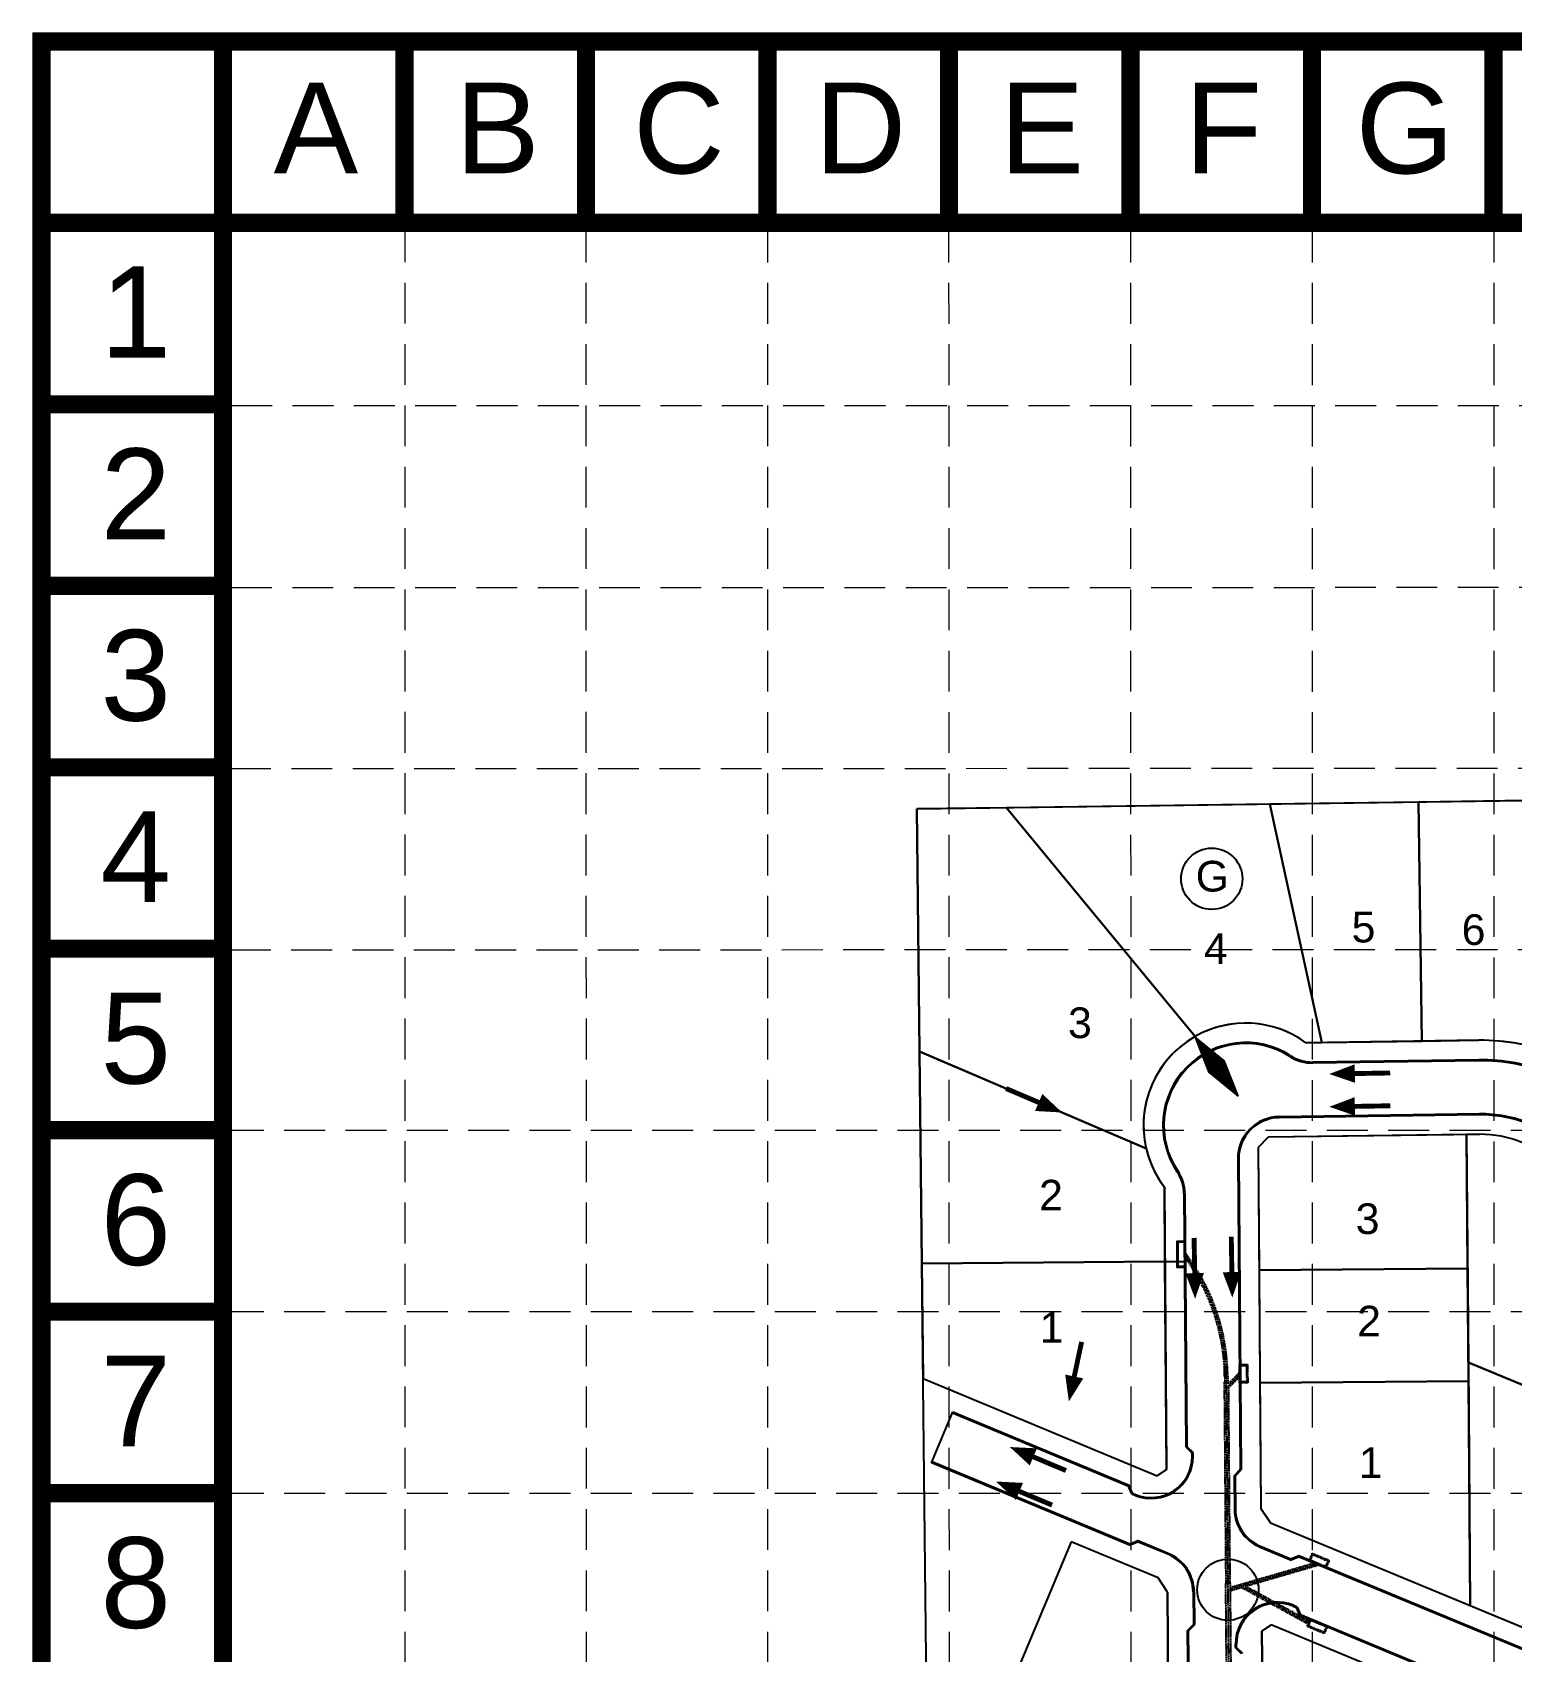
# Model space of a CAD drawing. Header units: inches. Extents: x 2510995 to 2514555, y 7106046 to 7111737.
# Drawn here: x 2510995 to 2511718, y 7110945 to 7111737 of the extents above; entities that cross this region are included whole.
import ezdxf
from ezdxf.enums import TextEntityAlignment as Align

# ---------------------------------------------------------------- set-up
doc = ezdxf.new("R2010")
doc.units = ezdxf.units.IN
doc.header["$MEASUREMENT"] = 0
for name, pattern in [('DASHED', [0.75, 0.5, -0.25]), ('HIDDEN', [0.375, 0.25, -0.125]), ('XHO477ST$0$CL', [0.7, 0.5, -0.05, 0.1, -0.05])]:
    doc.linetypes.add(name, pattern=pattern)
for name, color, linetype in [('BASE', 7, 'Continuous'), ('C-WTRC-FULL-PH2B-N', 7, 'Continuous'), ('GRID', 254, 'DASHED'), ('XHO459PT$0$V-ADJC-LINE-E', 6, 'Continuous'), ('XHO460PT$0$V-ADJC-LINE-E', 6, 'Continuous'), ('XHOE001PT$0$C-ROAD-IDEN-N', 1, 'Continuous'), ('XHOE001PT$0$V-ADJC-LINE-E', 6, 'Continuous'), ('XHOE001PT$0$V-PROP-SUBD-BLOK-IDEN-N', 6, 'Continuous'), ('XHOE001PT$0$V-PROP-SUBD-IDEN-N', 6, 'Continuous'), ('XHOE001PT$0$V-PROP-SUBD-N', 7, 'Continuous'), ('XHOE001PT$0$V-RWAY-LINE-N', 4, 'Continuous'), ('XHOE001PV$0$C-ROAD-BOC-N', 4, 'Continuous'), ('XHOE001PV$0$C-ROAD-FOC-N', 2, 'Continuous'), ('XHOE001ST$0$C-STRM-T1-TEXT', 4, 'Continuous'), ('XHOE001ST$0$XREF', 7, 'Continuous'), ('ZSTORM', 5, 'XHO477ST$0$CL')]:
    doc.layers.add(name, color=color, linetype=linetype)
doc.layers.add('XHOE001PT$0$V-AREA-PLIN', color=21, linetype='Continuous', plot=False)
doc.styles.get("Standard").update_dxf_attribs({"font": 'ARIAL.TTF'})

# ---------------------------------------------------------------- blocks, each defined once
blk = doc.blocks.new('ARR')
blk.add_lwpolyline([(-5.56, 0.32, 0, 3.78, 0), (-0.35, 0.31, 3.78, 3.78, 0)], format="xyseb")
at = {"const_width": 1}
blk.add_lwpolyline([(-0.35, 0.31), (6.88, 0.31)], dxfattribs=at)

msp = doc.modelspace()

# ---------------------------------------------------------------- hatches: boundary and pattern name
at = {"layer": 'XHOE001PT$0$C-ROAD-IDEN-N'}
h = msp.add_hatch(dxfattribs=at)
h.set_pattern_fill('ANSI31', scale=5, angle=-19.60349, style=0)
h.set_pattern_definition([(25.396508209, (-2240239.5359, 1254807.1462), (-0.268050050264, 0.56460089493), [])])
h.paths.add_polyline_path([(2511584.49, 7111216.75), (2511577.77, 7111233.92), (2511563.5, 7111245.61), (2511570.23, 7111228.44)])

# ---------------------------------------------------------------- linework, layer by layer
at = {"layer": 'BASE', "color": 9}
msp.add_line((2511088, 7111643.94), (2514461.67, 7111643.94), dxfattribs=at)
at = {"layer": 'BASE', "const_width": 8.88}
for points in [[(2511088, 7111732.72), (2510999.22, 7111732.72)], [(2511088, 7111732.72), (2511088, 7111643.94)], [(2511176.78, 7111732.72), (2511176.78, 7111643.94)], [(2511265.56, 7111732.72), (2511265.56, 7111643.94)], [(2511354.34, 7111732.72), (2511354.34, 7111643.94)], [(2511443.12, 7111732.72), (2511443.12, 7111643.94)], [(2511531.91, 7111732.72), (2511531.91, 7111643.94)], [(2511620.69, 7111732.72), (2511620.69, 7111643.94)], [(2511709.47, 7111732.72), (2511709.47, 7111643.94)], [(2511088, 7111643.94), (2510999.22, 7111643.94)], [(2511088, 7111555.16), (2510999.22, 7111555.16)], [(2511088, 7111466.37), (2510999.22, 7111466.37)], [(2511088, 7111377.59), (2510999.22, 7111377.59)], [(2511088, 7111288.81), (2510999.22, 7111288.81)], [(2511088, 7111200.03), (2510999.22, 7111200.03)], [(2511088, 7111111.25), (2510999.22, 7111111.25)], [(2511088, 7111022.47), (2510999.22, 7111022.47)]]:
    msp.add_lwpolyline(points, dxfattribs=at)
for points in [[(2514550.45, 7106050.75), (2514550.45, 7111732.72), (2510999.22, 7111732.72), (2510999.22, 7106050.75)], [(2514461.67, 7106139.53), (2514461.67, 7111643.94), (2511088, 7111643.94), (2511088, 7106139.53)]]:
    msp.add_lwpolyline(points, close=True, dxfattribs=at)
at = {"layer": 'GRID', "color": 252, "linetype": 'HIDDEN', "lineweight": 0, "ltscale": 80}
for p, q in [((2511177.59, 7106494.66), (2511177.11, 7111640.6)), ((2511266.75, 7106494.65), (2511265.65, 7111640.56)), ((2511355.27, 7106494.64), (2511354.45, 7111640.33)), ((2511444.52, 7106494.62), (2511443.11, 7111640.19)), ((2511532.49, 7106494.61), (2511532.12, 7111640.88)), ((2511620.72, 7106494.59), (2511621, 7111640.71)), ((2511710.17, 7106494.58), (2511709.7, 7111640.38)), ((2511092.04, 7111554.56), (2514460.21, 7111555)), ((2511091.97, 7111465.53), (2514460.21, 7111466.22)), ((2511091.47, 7111377.02), (2514461.67, 7111377.59)), ((2511091.35, 7111288.32), (2514461.67, 7111288.81)), ((2511088, 7111200.03), (2514461.67, 7111200.03)), ((2511088, 7111111.25), (2514461.67, 7111111.25)), ((2511088, 7111022.47), (2514461.67, 7111022.47))]:
    msp.add_line(p, q, dxfattribs=at)
at = {"layer": 'XHO459PT$0$V-ADJC-LINE-E', "color": 7}
msp.add_line((2511427.39, 7111357.21), (2514386.15, 7111398.22), dxfattribs=at)
at = {"layer": 'XHO460PT$0$V-ADJC-LINE-E', "color": 7}
msp.add_line((2511427.39, 7111357.21), (2514386.15, 7111398.22), dxfattribs=at)
msp.add_line((2511427.39, 7111357.21), (2514386.15, 7111398.22), dxfattribs=at)
msp.add_line((2511427.39, 7111357.21), (2514386.15, 7111398.22), dxfattribs=at)
msp.add_line((2511427.39, 7111357.21), (2514386.15, 7111398.22), dxfattribs=at)
at = {"layer": 'XHOE001PT$0$C-ROAD-IDEN-N', "color": 7}
msp.add_lwpolyline([(2511584.49, 7111216.75), (2511577.77, 7111233.92), (2511563.5, 7111245.61), (2511570.23, 7111228.44)], close=True, dxfattribs=at)
at = {"layer": 'XHOE001PT$0$V-ADJC-LINE-E', "color": 7}
for p, q in [((2511427.39, 7111357.21), (2514386.15, 7111398.22)), ((2511433.66, 7110787), (2511427.39, 7111357.21))]:
    msp.add_line(p, q, dxfattribs=at)
at = {"layer": 'XHOE001PT$0$V-AREA-PLIN', "color": 7}
for p, q in [((2511471.19, 7111357.82), (2511427.39, 7111357.21)), ((2511427.39, 7111357.21), (2511428.69, 7111238.56)), ((2511600.12, 7111359.61), (2511471.19, 7111357.82)), ((2511471.19, 7111357.82), (2511563.57, 7111245.92)), ((2511563.57, 7111245.92), (2511471.19, 7111357.82)), ((2511672.7, 7111360.61), (2511600.12, 7111359.61)), ((2511600.12, 7111359.61), (2511625.46, 7111242.95)), ((2511625.46, 7111242.95), (2511600.12, 7111359.61)), ((2511746.67, 7111361.64), (2511672.7, 7111360.61)), ((2511672.7, 7111360.61), (2511674.32, 7111243.62)), ((2511674.32, 7111243.62), (2511672.7, 7111360.61)), ((2511674.32, 7111243.62), (2511702.09, 7111244.01)), ((2511428.69, 7111238.56), (2511539.54, 7111191.1)), ((2511539.54, 7111191.1), (2511428.69, 7111238.56)), ((2511428.69, 7111238.56), (2511429.81, 7111134.83)), ((2511617.69, 7111242.84), (2511625.46, 7111242.95)), ((2511625.46, 7111242.95), (2511674.32, 7111243.62)), ((2511599.29, 7111196.58), (2511594.33, 7111191.51)), ((2511696.28, 7111197.92), (2511599.29, 7111196.58)), ((2511702.73, 7111198.01), (2511696.28, 7111197.92)), ((2511696.28, 7111197.92), (2511697.16, 7111086.37)), ((2511696.8, 7111132.31), (2511696.28, 7111197.92)), ((2511594.33, 7111191.51), (2511594.8, 7111131.51)), ((2511548.76, 7111135.76), (2511548.48, 7111172.11)), ((2511429.81, 7111134.83), (2511548.76, 7111135.76)), ((2511548.76, 7111135.76), (2511429.81, 7111134.83)), ((2511429.81, 7111134.83), (2511430.43, 7111078.51)), ((2511549.56, 7111034.05), (2511548.76, 7111135.76)), ((2511594.8, 7111131.51), (2511696.8, 7111132.31)), ((2511696.8, 7111132.31), (2511594.8, 7111131.51)), ((2511594.8, 7111131.51), (2511595.23, 7111076.51)), ((2511697.23, 7111077.31), (2511696.8, 7111132.31)), ((2511697.16, 7111086.37), (2511742.46, 7111067.57)), ((2511788.64, 7111048.41), (2511697.16, 7111086.37)), ((2511697.16, 7111086.37), (2511698.09, 7110967.43)), ((2511430.43, 7111078.51), (2511544.98, 7111030.97)), ((2511595.23, 7111076.51), (2511697.23, 7111077.31)), ((2511697.23, 7111077.31), (2511595.23, 7111076.51)), ((2511595.23, 7111076.51), (2511595.71, 7111014.9)), ((2511698.09, 7110967.43), (2511697.23, 7111077.31)), ((2511544.98, 7111030.97), (2511549.56, 7111034.05)), ((2511595.71, 7111014.9), (2511600.37, 7111007.98)), ((2511600.37, 7111007.98), (2511698.09, 7110967.43)), ((2511502.84, 7110998.65), (2511459.93, 7110896.28)), ((2511545.37, 7110981), (2511502.84, 7110998.65)), ((2511550.03, 7110974.09), (2511545.37, 7110981)), ((2511550.94, 7110858.52), (2511550.03, 7110974.09)), ((2511698.09, 7110967.43), (2511724.44, 7110956.5)), ((2511600.76, 7110958.02), (2511596.18, 7110954.93)), ((2511596.18, 7110954.93), (2511597.09, 7110839.36)), ((2511679.99, 7110925.14), (2511600.76, 7110958.02))]:
    msp.add_line(p, q, dxfattribs=at)
for centre, radius, start, end in [((2511588.24, 7111202.43), 50, 53.92414, 119.5657), ((2511588.24, 7111202.43), 50, 119.5657, 193.09311), ((2511703.45, 7111146.02), 98, 78.66374, 90.79404), ((2511703.45, 7111146.02), 52, 67.46285, 90.79404), ((2511588.24, 7111202.43), 50, 193.09311, 217.31866)]:
    msp.add_arc(centre, radius, start, end, dxfattribs=at)
at = {"layer": 'XHOE001PT$0$V-PROP-SUBD-BLOK-IDEN-N', "color": 7}
msp.add_circle((2511571.63, 7111323.02), 15, dxfattribs=at)
at = {"layer": 'XHOE001PT$0$V-PROP-SUBD-N', "color": 7}
for p, q in [((2511471.19, 7111357.82), (2511563.57, 7111245.92)), ((2511600.12, 7111359.61), (2511625.46, 7111242.95)), ((2511672.7, 7111360.61), (2511674.32, 7111243.62)), ((2511428.69, 7111238.56), (2511539.54, 7111191.1)), ((2511696.28, 7111197.92), (2511698.09, 7110967.43)), ((2511429.81, 7111134.83), (2511548.76, 7111135.76)), ((2511696.8, 7111132.31), (2511594.8, 7111131.51)), ((2511890.24, 7111006.25), (2511697.16, 7111086.37)), ((2511697.23, 7111077.31), (2511595.23, 7111076.51)), ((2511502.84, 7110998.65), (2511459.93, 7110896.28))]:
    msp.add_line(p, q, dxfattribs=at)
at = {"layer": 'XHOE001PT$0$V-RWAY-LINE-N', "color": 7}
for p, q in [((2511702.09, 7111244.01), (2511617.69, 7111242.84)), ((2511594.33, 7111191.51), (2511599.29, 7111196.58)), ((2511702.73, 7111198.01), (2511599.29, 7111196.58)), ((2511594.33, 7111191.51), (2511595.71, 7111014.9)), ((2511548.48, 7111172.11), (2511549.56, 7111034.05)), ((2511430.43, 7111078.51), (2511544.98, 7111030.97)), ((2511549.56, 7111034.05), (2511544.98, 7111030.97)), ((2511600.37, 7111007.98), (2511595.71, 7111014.9)), ((2511600.37, 7111007.98), (2512387.16, 7110681.49)), ((2511545.37, 7110981), (2511502.84, 7110998.65)), ((2511550.03, 7110974.09), (2511545.37, 7110981)), ((2511550.03, 7110974.09), (2511551.84, 7110742.95)), ((2511596.18, 7110954.93), (2511600.76, 7110958.02)), ((2511597.99, 7110723.79), (2511596.18, 7110954.93)), ((2512369.53, 7110639), (2511600.76, 7110958.02))]:
    msp.add_line(p, q, dxfattribs=at)
for centre, radius, start, end in [((2511588.24, 7111202.43), 50, 53.92414, 217.31866), ((2511703.45, 7111146.02), 98, 67.46285, 90.79404), ((2511703.45, 7111146.02), 52, 67.46285, 90.79404)]:
    msp.add_arc(centre, radius, start, end, dxfattribs=at)
at = {"layer": 'XHOE001PV$0$C-ROAD-BOC-N', "color": 7}
for p, q in [((2511702.22, 7111234.51), (2511621.13, 7111233.38)), ((2511702.6, 7111207.51), (2511604.59, 7111206.15)), ((2511584.87, 7111186), (2511586.06, 7111033.82)), ((2511558.01, 7111168.87), (2511558.98, 7111045.06)), ((2511434.61, 7111037.25), (2511444.96, 7111062.19)), ((2511444.96, 7111062.19), (2511531.24, 7111026.38)), ((2511558.98, 7111045.06), (2511562, 7111042.08)), ((2511562.01, 7111040.48), (2511562, 7111042.08)), ((2511531.47, 7110997.06), (2511434.61, 7111037.25)), ((2511583.09, 7111030.8), (2511586.06, 7111033.82)), ((2511583.09, 7111030.8), (2511583.21, 7111014.77)), ((2511532.86, 7111022.46), (2511531.24, 7111026.38)), ((2511532.86, 7111022.46), (2511534.35, 7111021.85)), ((2511531.47, 7110997.06), (2511535.39, 7110998.68)), ((2511550.2, 7110992.53), (2511535.39, 7110998.68)), ((2511595.55, 7110996.45), (2511610.35, 7110990.31)), ((2511610.35, 7110990.31), (2511614.27, 7110991.93)), ((2511614.27, 7110991.93), (2512383.52, 7110672.71)), ((2511562.53, 7110974.22), (2511562.66, 7110958.19)), ((2511611.4, 7110967.14), (2511612.88, 7110966.52)), ((2511612.88, 7110966.52), (2511614.5, 7110962.6)), ((2512373.17, 7110647.78), (2511614.5, 7110962.6)), ((2511559.68, 7110955.17), (2511562.66, 7110958.19)), ((2511559.68, 7110955.17), (2511561.21, 7110759.9)), ((2511583.75, 7110946.9), (2511583.73, 7110948.51)), ((2511586.77, 7110943.92), (2511583.75, 7110946.9))]:
    msp.add_line(p, q, dxfattribs=at)
for centre, radius, start, end in [((2511588.24, 7111202.43), 40.5, 57.37977, 213.86303), ((2511620.86, 7111253.38), 20, 237.37977, 270.79404), ((2511703.45, 7111146.02), 88.5, 67.46285, 90.79404), ((2511604.87, 7111186.16), 20, 90.79404, 180.44876), ((2511703.45, 7111146.02), 61.5, 67.46285, 90.79404), ((2511538.01, 7111168.72), 20, 0.44876, 33.86303), ((2511542.01, 7111040.32), 20, 247.46285, 0.44876), ((2511603.21, 7111014.92), 20, 180.44876, 247.46285), ((2511542.53, 7110974.06), 20, 0.44876, 67.46285), ((2511603.73, 7110948.67), 20, 67.46285, 180.44876)]:
    msp.add_arc(centre, radius, start, end, dxfattribs=at)
at = {"layer": 'XHOE001PV$0$C-ROAD-FOC-N', "color": 7}
for p, q in [((2511702.23, 7111234.01), (2511621.14, 7111232.89)), ((2511702.59, 7111208.01), (2511604.59, 7111206.65)), ((2511584.37, 7111185.99), (2511585.56, 7111034.23)), ((2511558.51, 7111168.88), (2511559.47, 7111045.48)), ((2511444.77, 7111061.73), (2511530.67, 7111026.08)), ((2511559.62, 7111045.13), (2511562.35, 7111042.44)), ((2511562.51, 7111040.48), (2511562.5, 7111042.09)), ((2511531.28, 7110997.68), (2511434.81, 7111037.71)), ((2511582.59, 7111030.79), (2511582.71, 7111014.76)), ((2511582.73, 7111031.15), (2511585.42, 7111033.88)), ((2511532.4, 7111022.27), (2511530.94, 7111025.81)), ((2511532.67, 7111022), (2511534.15, 7111021.39)), ((2511531.66, 7110997.68), (2511535.2, 7110999.14)), ((2511550.39, 7110993), (2511535.58, 7110999.14)), ((2511595.36, 7110995.99), (2511610.16, 7110989.85)), ((2511610.54, 7110989.85), (2511614.08, 7110991.31)), ((2511614.46, 7110991.31), (2512383.32, 7110672.25)), ((2511563.03, 7110974.22), (2511563.16, 7110958.19)), ((2511611.59, 7110967.6), (2511613.07, 7110966.98)), ((2511613.34, 7110966.71), (2511614.81, 7110963.17)), ((2512373.36, 7110648.24), (2511615.08, 7110962.9)), ((2511560.18, 7110955.17), (2511561.71, 7110760.32)), ((2511560.33, 7110955.11), (2511563.01, 7110957.84)), ((2511583.25, 7110946.9), (2511583.23, 7110948.5)), ((2511586.12, 7110943.86), (2511583.39, 7110946.54))]:
    msp.add_line(p, q, dxfattribs=at)
for centre, radius, start, end in [((2511588.24, 7111202.43), 40, 57.37977, 213.86303), ((2511620.86, 7111253.38), 20.5, 237.37977, 270.79404), ((2511703.45, 7111146.02), 88, 67.46285, 90.79404), ((2511604.87, 7111186.16), 20.5, 90.79404, 180.44876), ((2511703.45, 7111146.02), 62, 67.46285, 90.79404), ((2511538.01, 7111168.72), 20.5, 0.44876, 33.86303), ((2511542.01, 7111040.32), 20.5, 247.46278, 0.44884), ((2511559.97, 7111045.48), 0.5, 180.44876, 225.44876), ((2511562, 7111042.08), 0.5, 0.44876, 45.44876), ((2511583.09, 7111030.8), 0.5, 135.44876, 180.44876), ((2511585.06, 7111034.23), 0.5, 315.44876, 0.44876), ((2511530.48, 7111025.62), 0.5, 22.46285, 67.46285), ((2511532.86, 7111022.46), 0.5, 202.46285, 247.46285), ((2511603.21, 7111014.92), 20.5, 180.44876, 247.46285), ((2511535.39, 7110998.68), 0.5, 67.46285, 112.46285), ((2511531.47, 7110998.14), 0.5, 247.46285, 292.46285), ((2511542.53, 7110974.06), 20.5, 0.44876, 67.46285), ((2511614.27, 7110990.85), 0.5, 67.46285, 112.46285), ((2511610.35, 7110990.31), 0.5, 247.46285, 292.46285), ((2511603.73, 7110948.67), 20.5, 67.46291, 180.4487), ((2511612.88, 7110966.52), 0.5, 22.46285, 67.46285), ((2511615.27, 7110963.37), 0.5, 202.46285, 247.46285), ((2511560.68, 7110954.76), 0.5, 135.44876, 180.44876), ((2511562.66, 7110958.19), 0.5, 315.44876, 0.44876), ((2511583.75, 7110946.9), 0.5, 180.44876, 225.44876)]:
    msp.add_arc(centre, radius, start, end, dxfattribs=at)
at = {"layer": 'XHOE001ST$0$C-STRM-T1-TEXT', "color": 7}
msp.add_circle((2511579.52, 7110975.21), 15, dxfattribs=at)
msp.add_circle((2511579.52, 7110975.21), 15, dxfattribs=at)
at = {"layer": 'XHOE001ST$0$XREF', "color": 7}
msp.add_line((2511548.76, 7111135.76), (2511558.76, 7111135.84), dxfattribs=at)
at = {"layer": 'ZSTORM', "color": 5}
for p, q in [((2511558.61, 7111138.84), (2511558.24, 7111139.34)), ((2511577.96, 7111079.49), (2511577.98, 7111076.88)), ((2511578.71, 7111079.49), (2511586.78, 7110048.18)), ((2511585.7, 7111080.94), (2511578.75, 7111073.88)), ((2511579.46, 7111079.5), (2511579.48, 7111076.89)), ((2511585.69, 7111082), (2511579.73, 7111075.95)), ((2511585.7, 7111079.88), (2511579.75, 7111073.83)), ((2511577.73, 7111076.88), (2511579.73, 7111076.89)), ((2511577.73, 7111076.88), (2511578.5, 7110978.21)), ((2511579.73, 7111076.89), (2511579.73, 7111075.95)), ((2511579.75, 7111073.83), (2511580.5, 7110978.22)), ((2511579.52, 7110975.21), (2511623.62, 7110988.05)), ((2511580.67, 7110976.33), (2511622.51, 7110988.51)), ((2511588.2, 7110976.96), (2511624.73, 7110987.59)), ((2511580.62, 7110978.22), (2511578.37, 7110978.2)), ((2511578.37, 7110978.2), (2511582.29, 7110477.78)), ((2511580.62, 7110978.22), (2511584.54, 7110477.89)), ((2511581.09, 7110974.89), (2511586.16, 7110976.36)), ((2511586.16, 7110976.36), (2511619.22, 7110958.21)), ((2511586.25, 7110977.17), (2511619.58, 7110958.87)), ((2511588.2, 7110976.96), (2511619.94, 7110959.53))]:
    msp.add_line(p, q, dxfattribs=at)
at = {"layer": 'ZSTORM', "color": 5, "linetype": 'Continuous'}
for points in [[(2511558.79, 7111132.84), (2511554.79, 7111132.81), (2511554.69, 7111145.81), (2511558.69, 7111145.84)], [(2511558.28, 7111133.34), (2511555.28, 7111133.31), (2511555.19, 7111145.31), (2511558.19, 7111145.34)]]:
    msp.add_lwpolyline(points, close=True, dxfattribs=at)
at = {"layer": 'ZSTORM', "color": 5}
for points in [[(2511589.16, 7111085.47), (2511589.23, 7111076.47), (2511585.23, 7111076.43), (2511585.16, 7111085.43)], [(2511588.66, 7111084.96), (2511588.73, 7111076.96), (2511585.73, 7111076.94), (2511585.66, 7111084.94)], [(2511627.59, 7110985.86), (2511619.27, 7110989.31), (2511620.81, 7110993.01), (2511629.12, 7110989.56)], [(2511627.31, 7110986.52), (2511619.93, 7110989.58), (2511621.08, 7110992.35), (2511628.46, 7110989.29)], [(2511626.67, 7110953.76), (2511618.35, 7110957.21), (2511619.89, 7110960.91), (2511628.2, 7110957.46)], [(2511626.39, 7110954.42), (2511619.01, 7110957.48), (2511620.16, 7110960.26), (2511627.54, 7110957.19)]]:
    msp.add_lwpolyline(points, close=True, dxfattribs=at)
for radius, end in [(100.75, 37.88365), (99.25, 36.73743), (100, 36.96739)]:
    msp.add_arc((2511478.71, 7111078.71), radius, 0.44876, end, dxfattribs=at)

# ---------------------------------------------------------------- block references
at = {"layer": 'C-WTRC-FULL-PH2B-N', "color": 7, "yscale": 2.393527489155531, "zscale": 2.393527499999999}
for p, xscale, rotation in [((2511642.46, 7111227.01), 2.393527466506002, 1.007414149680196), ((2511486.51, 7111214.62), 2.393527466462173, 156.8590904641404), ((2511642.49, 7111210.95), 2.393527466506002, 1.007414149680196), ((2511582.22, 7111131.46), 2.39352746651419, 91.00741416082538), ((2511564.03, 7111130.91), 2.39352746651419, 91.00741416082538), ((2511505.28, 7111080.2), 2.393527466799383, 77.97676730664476), ((2511484.86, 7111039.18), 2.39352746649475, 337.2919779318922), ((2511478.05, 7111022.3), 2.39352746649475, 337.2919779318922)]:
    msp.add_blockref('ARR', p, dxfattribs=dict(at, xscale=xscale, rotation=rotation))

# ---------------------------------------------------------------- texts
at = {"layer": 'BASE'}
for s, p in [('A', (2511133.47, 7111690.39)), ('B', (2511222.25, 7111690.39)), ('C', (2511311.03, 7111690.39)), ('D', (2511399.81, 7111690.39)), ('E', (2511488.59, 7111690.39)), ('F', (2511577.37, 7111690.39)), ('G', (2511666.15, 7111690.39)), ('1', (2511045.25, 7111600.55)), ('1', (2511045.35, 7111600.17)), ('2', (2511045.35, 7111511.39)), ('3', (2511045.35, 7111422.61)), ('4', (2511045.35, 7111333.83)), ('5', (2511045.35, 7111245.05)), ('6', (2511045.35, 7111156.27)), ('7', (2511045.35, 7111067.48)), ('8', (2511045.35, 7110978.7))]:
    msp.add_text(s, height=44.39, dxfattribs=at).set_placement(p, align=Align.MIDDLE_CENTER)
at = {"layer": 'XHOE001PT$0$V-PROP-SUBD-BLOK-IDEN-N', "color": 7}
msp.add_text('G', height=15, dxfattribs=at).set_placement((2511563.78, 7111316.8))
at = {"layer": 'XHOE001PT$0$V-PROP-SUBD-IDEN-N', "color": 7}
for s, p in [('5', (2511645.87, 7111299.29)), ('6', (2511699.71, 7111298.17)), ('4', (2511573.61, 7111288.91)), ('3', (2511507.16, 7111252.6)), ('2', (2511493, 7111168.36)), ('3', (2511647.87, 7111156.74)), ('1', (2511493.28, 7111103.61)), ('2', (2511648.57, 7111106.75)), ('1', (2511649.36, 7111037.37))]:
    msp.add_text(s, height=15, dxfattribs=at).set_placement(p, align=Align.MIDDLE)

doc.saveas('drawing.dxf')
